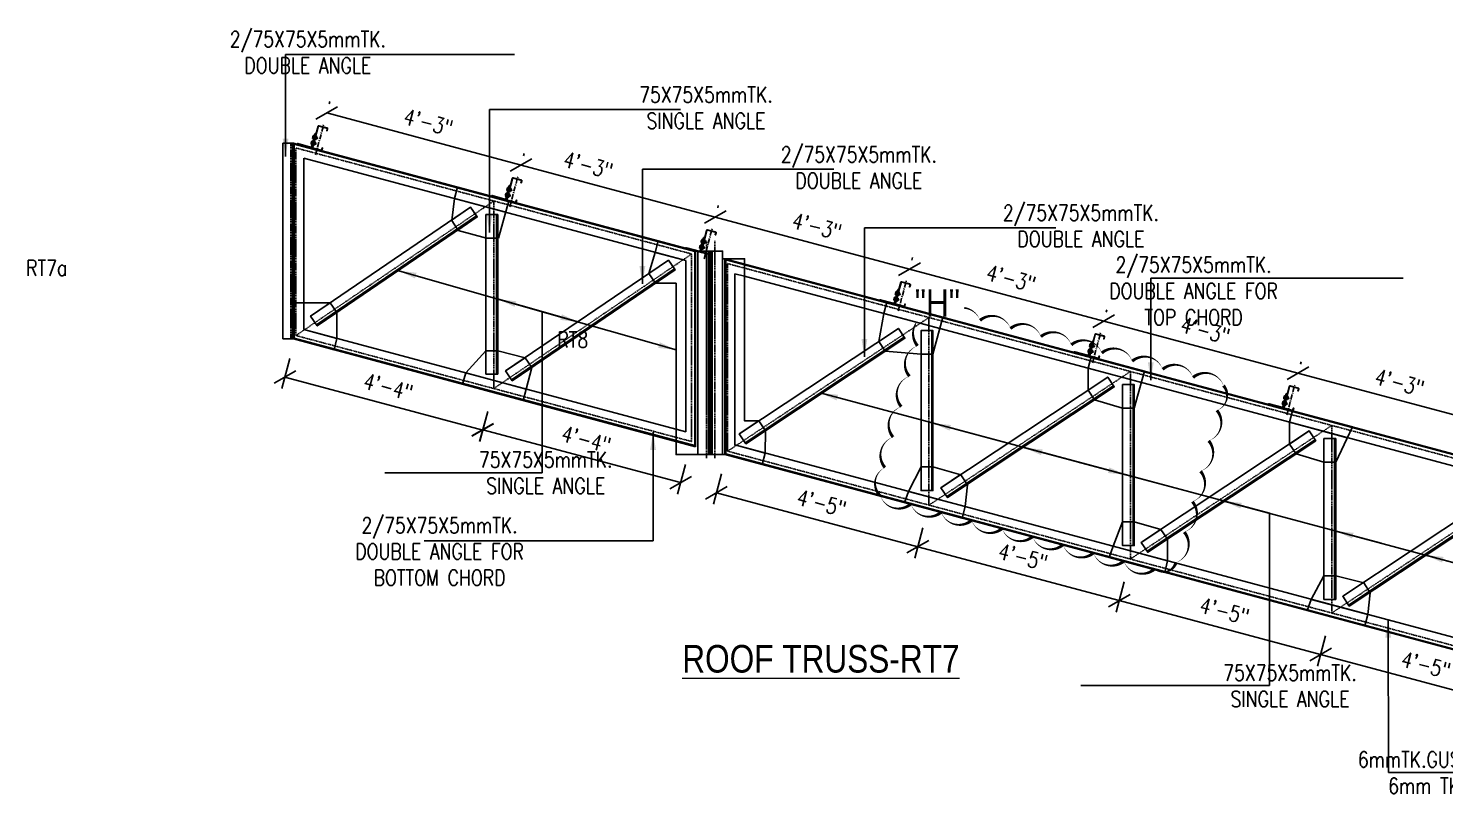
# Model space of a CAD drawing. Extents: x -95606 to 113309, y -42160 to -940.
# Drawn here: x 104382.5 to 104742, y -21045.3 to -20851 of the extents above; entities that cross this region are included whole.
import ezdxf

# ---------------------------------------------------------------- set-up
doc = ezdxf.new("R2010")
doc.units = 0
doc.header["$LTSCALE"] = 0.02
doc.header["$MEASUREMENT"] = 0
doc.header["$PDMODE"] = 3
doc.header["$PDSIZE"] = -2
for name, pattern in [('CENTER', [50.8, 31.75, -6.35, 6.35, -6.35]), ('CENTERX2', [101.6, 63.5, -12.7, 12.7, -12.7]), ('DASHEDX2', [1.5, 1, -0.5])]:
    doc.linetypes.add(name, pattern=pattern)
doc.layers.get('0').update_dxf_attribs({"linetype": 'CONTINUOUS'})
doc.layers.get('DEFPOINTS').update_dxf_attribs({"linetype": 'CONTINUOUS'})
for name, color, linetype in [('5T', 4, 'CONTINUOUS'), ('A-C PURLIN', 1, 'CONTINUOUS'), ('A-GRID', 7, 'CENTERX2'), ('A-OL', 2, 'CONTINUOUS'), ('A-WELD', 6, 'CONTINUOUS'), ('dimentions', 8, 'CONTINUOUS'), ('EXLINE', 33, 'CONTINUOUS'), ('G-GRID', 7, 'CENTERX2'), ('GRID', 8, 'CENTER'), ('GUSSET', 1, 'CONTINUOUS'), ('OL', 2, 'CONTINUOUS'), ('RF5', 6, 'CONTINUOUS'), ('S-CL', 8, 'CENTER'), ('S-DIM', 7, 'CONTINUOUS'), ('S-TXT', 2, 'CONTINUOUS')]:
    doc.layers.add(name, color=color, linetype=linetype)
doc.layers.add('Layer4', color=4, linetype='CONTINUOUS', lineweight=25)
doc.styles.add('ROMANC', font='romanc.shx')
doc.styles.add('style9', font='romans.shx', dxfattribs={"width": 0.8, "height": 4})
doc.dimstyles.new('TEXT-14', dxfattribs={"dimtxt": 4, "dimasz": 4.5, "dimexe": 3, "dimexo": 6, "dimgap": 2, "dimtad": 1, "dimdec": 0, "dimrnd": 0.5, "dimzin": 1, "dimdsep": 46, "dimlunit": 4, "dimtxsty": 'style9', "dimblk": 'OBLIQUE', "dimcen": 72.09, "dimclrd": 1, "dimclre": 1, "dimclrt": 2, "dimadec": 0, "dimazin": 0, "dimtfac": 1, "dimtdec": 0, "dimtofl": 0, "dimtmove": 0, "dimatfit": 3, "dimfxl": 1, "dimfrac": 2, "dimtolj": 1, "dimtzin": 0, "dimlwd": -1, "dimarcsym": 0})

# ---------------------------------------------------------------- blocks, each defined once
blk = doc.blocks.new('_Oblique')
at = {"color": 0, "linetype": 'ByBlock', "lineweight": -2}
blk.add_line((-0.5, -0.5), (0.5, 0.5), dxfattribs=at)
blk = doc.blocks.new('*D130')
at = {"layer": 'DEFPOINTS', "color": 0, "lineweight": -2, "transparency": 16777216}
for p in [(104611.12, -20972.08), (104608.29, -20982.64), (104662.24, -20985.78)]:
    blk.add_point(p, dxfattribs=at)
at = {"layer": 'dimentions', "color": 1, "lineweight": -2, "transparency": 16777216}
for p, q in [((104609.57, -20977.88), (104607.52, -20985.54)), ((104660.68, -20991.57), (104658.63, -20999.23))]:
    blk.add_line(p, q, dxfattribs=at)
at = {"layer": 'dimentions', "color": 1, "transparency": 16777216}
blk.add_line((104659.41, -20996.34), (104608.29, -20982.64), dxfattribs=at)
at = {"layer": 'dimentions', "color": 1, "transparency": 16777216, "xscale": 4.5, "yscale": 4.5, "zscale": 4.5}
for p, rotation in [((104608.29, -20982.64), 165.0001351781218), ((104659.41, -20996.34), 345.0001351781218)]:
    blk.add_blockref('_Oblique', p, dxfattribs=dict(at, rotation=rotation))
at = {"layer": 'dimentions', "color": 2, "transparency": 16777216, "insert": (104634.98, -20985.26), "char_height": 4, "attachment_point": 5, "rotation": 345.0001, "style": 'style9'}
blk.add_mtext('\\A1;4\'-5"', dxfattribs=at)
blk = doc.blocks.new('*D131')
at = {"layer": 'DEFPOINTS', "color": 0, "lineweight": -2, "transparency": 16777216}
for p in [(104662.24, -20985.78), (104659.41, -20996.34), (104713.35, -20999.47)]:
    blk.add_point(p, dxfattribs=at)
at = {"layer": 'dimentions', "color": 1, "lineweight": -2, "transparency": 16777216}
for p, q in [((104660.68, -20991.57), (104658.63, -20999.24)), ((104711.79, -21005.27), (104709.74, -21012.93))]:
    blk.add_line(p, q, dxfattribs=at)
at = {"layer": 'dimentions', "color": 1, "transparency": 16777216}
blk.add_line((104710.52, -21010.03), (104659.41, -20996.34), dxfattribs=at)
at = {"layer": 'dimentions', "color": 1, "transparency": 16777216, "xscale": 4.5, "yscale": 4.5, "zscale": 4.5}
for p, rotation in [((104659.41, -20996.34), 164.9998664748456), ((104710.52, -21010.03), 344.9998664748456)]:
    blk.add_blockref('_Oblique', p, dxfattribs=dict(at, rotation=rotation))
at = {"layer": 'dimentions', "color": 2, "transparency": 16777216, "insert": (104686.1, -20998.95), "char_height": 4, "attachment_point": 5, "rotation": 344.9999, "style": 'style9'}
blk.add_mtext('\\A1;4\'-5"', dxfattribs=at)
blk = doc.blocks.new('*D132')
at = {"layer": 'DEFPOINTS', "color": 0, "lineweight": -2, "transparency": 16777216}
for p in [(104560.01, -20958.39), (104557.18, -20968.95), (104611.12, -20972.08)]:
    blk.add_point(p, dxfattribs=at)
at = {"layer": 'dimentions', "color": 1, "lineweight": -2, "transparency": 16777216}
for p, q in [((104558.46, -20964.18), (104556.4, -20971.85)), ((104609.57, -20977.88), (104607.52, -20985.54))]:
    blk.add_line(p, q, dxfattribs=at)
at = {"layer": 'dimentions', "color": 1, "transparency": 16777216}
blk.add_line((104608.29, -20982.64), (104557.18, -20968.95), dxfattribs=at)
at = {"layer": 'dimentions', "color": 1, "transparency": 16777216, "xscale": 4.5, "yscale": 4.5, "zscale": 4.5}
for p, rotation in [((104557.18, -20968.95), 164.9999877418502), ((104608.29, -20982.64), 344.9999877418502)]:
    blk.add_blockref('_Oblique', p, dxfattribs=dict(at, rotation=rotation))
at = {"layer": 'dimentions', "color": 2, "transparency": 16777216, "insert": (104583.87, -20971.57), "char_height": 4, "attachment_point": 5, "rotation": 345, "style": 'style9'}
blk.add_mtext('\\A1;4\'-5"', dxfattribs=at)
blk = doc.blocks.new('*D133')
at = {"layer": 'DEFPOINTS', "color": 0, "lineweight": -2, "transparency": 16777216}
for p in [(104450.47, -20929.04), (104447.65, -20939.56), (104500.68, -20942.49)]:
    blk.add_point(p, dxfattribs=at)
at = {"layer": 'dimentions', "color": 1, "lineweight": -2, "transparency": 16777216}
for p, q in [((104448.91, -20934.83), (104446.87, -20942.46)), ((104499.12, -20948.29), (104497.08, -20955.91))]:
    blk.add_line(p, q, dxfattribs=at)
at = {"layer": 'dimentions', "color": 1, "transparency": 16777216}
blk.add_line((104497.86, -20953.02), (104447.65, -20939.56), dxfattribs=at)
at = {"layer": 'dimentions', "color": 1, "transparency": 16777216, "xscale": 4.5, "yscale": 4.5, "zscale": 4.5}
for p, rotation in [((104447.65, -20939.56), 164.9998979990177), ((104497.86, -20953.02), 344.9998979990177)]:
    blk.add_blockref('_Oblique', p, dxfattribs=dict(at, rotation=rotation))
at = {"layer": 'dimentions', "color": 2, "transparency": 16777216, "insert": (104473.88, -20942.06), "char_height": 4, "attachment_point": 5, "rotation": 344.9999, "style": 'style9'}
blk.add_mtext('\\A1;4\'-4"', dxfattribs=at)
blk = doc.blocks.new('*D134')
at = {"layer": 'DEFPOINTS', "color": 0, "lineweight": -2, "transparency": 16777216}
for p in [(104500.68, -20942.49), (104497.88, -20952.93), (104550.89, -20955.94)]:
    blk.add_point(p, dxfattribs=at)
at = {"layer": 'dimentions', "color": 1, "lineweight": -2, "transparency": 16777216}
for p, q in [((104499.12, -20948.29), (104497.1, -20955.82)), ((104549.33, -20961.74), (104547.31, -20969.28))]:
    blk.add_line(p, q, dxfattribs=at)
at = {"layer": 'dimentions', "color": 1, "transparency": 16777216}
blk.add_line((104548.09, -20966.38), (104497.88, -20952.93), dxfattribs=at)
at = {"layer": 'dimentions', "color": 1, "transparency": 16777216, "xscale": 4.5, "yscale": 4.5, "zscale": 4.5}
for p, rotation in [((104497.88, -20952.93), 165.0001020010632), ((104548.09, -20966.38), 345.0001020010632)]:
    blk.add_blockref('_Oblique', p, dxfattribs=dict(at, rotation=rotation))
at = {"layer": 'dimentions', "color": 2, "transparency": 16777216, "insert": (104524.12, -20955.42), "char_height": 4, "attachment_point": 5, "rotation": 345.0001, "style": 'style9'}
blk.add_mtext('\\A1;4\'-4"', dxfattribs=at)
blk = doc.blocks.new('*D135')
at = {"layer": 'DEFPOINTS', "color": 0, "lineweight": -2, "transparency": 16777216}
for p in [(104713.35, -20999.47), (104710.52, -21010.03), (104764.55, -21013.19)]:
    blk.add_point(p, dxfattribs=at)
at = {"layer": 'dimentions', "color": 1, "lineweight": -2, "transparency": 16777216}
for p, q in [((104711.79, -21005.27), (104709.74, -21012.93)), ((104763, -21018.99), (104760.94, -21026.65))]:
    blk.add_line(p, q, dxfattribs=at)
at = {"layer": 'dimentions', "color": 1, "transparency": 16777216}
blk.add_line((104761.72, -21023.75), (104710.52, -21010.03), dxfattribs=at)
at = {"layer": 'dimentions', "color": 1, "transparency": 16777216, "xscale": 4.5, "yscale": 4.5, "zscale": 4.5}
for p, rotation in [((104710.52, -21010.03), 165.0000002511156), ((104761.72, -21023.75), 345.0000002511156)]:
    blk.add_blockref('_Oblique', p, dxfattribs=dict(at, rotation=rotation))
at = {"layer": 'dimentions', "color": 2, "transparency": 16777216, "insert": (104737.25, -21012.66), "char_height": 4, "attachment_point": 5, "rotation": 345, "style": 'style9'}
blk.add_mtext('\\A1;4\'-5"', dxfattribs=at)
blk = doc.blocks.new('A BOLT')
at = {"layer": 'GUSSET'}
h = blk.add_hatch(dxfattribs=at)
h.set_pattern_fill('LINE', color=8, scale=12.375, angle=107, style=0)
h.set_pattern_definition([(286.416, (-3737.1646, 76954.9778), (1.483816784, 0.437161318), [])])
edge = h.paths.add_edge_path()
edge.add_line((7, -1.2), (11.8, 0.3))
edge.add_ellipse((11.2, 2.4), major_axis=(1.59, 1.59), ratio=1, start_angle=241.416, end_angle=331.416)
edge.add_line((13.3, 3.1), (13.1, 3.8))
edge.add_line((13.1, 3.8), (12.9, 4.6))
edge.add_ellipse((10.7, 3.9), major_axis=(1.59, 1.59), ratio=1, start_angle=331.416, end_angle=421.416)
edge.add_line((10.1, 6.1), (7.5, 5.3))
edge.add_line((7.5, 5.3), (5.3, 4.7))
edge.add_ellipse((5.9, 2.5), major_axis=(1.59, 1.59), ratio=1, start_angle=331.416, end_angle=421.416, ccw=False)
edge.add_line((8, 3.1), (8.3, 2.4))
edge.add_line((8.3, 2.4), (8.5, 1.6))
edge.add_ellipse((6.3, 1), major_axis=(1.59, 1.59), ratio=1, start_angle=241.416, end_angle=331.416, ccw=False)
at = {"layer": 'A-GRID'}
blk.add_line((15.8, 4.6), (-20.1, -5.9), dxfattribs=at)
at = {"layer": 'A-OL', "color": 1, "linetype": 'DASHEDX2'}
for p, q in [((-12.7, 8.6), (-11.9, 8.9)), ((-2.5, 11.6), (-3.3, 11.4)), ((-6, -14.1), (-5.2, -13.8)), ((4.2, -11.1), (3.3, -11.4))]:
    blk.add_line(p, q, dxfattribs=at)
at = {"layer": 'A-OL', "color": 1}
for p, q in [((-5.2, -13.8), (-11.9, 8.9)), ((3.3, -11.4), (-3.3, 11.4))]:
    blk.add_line(p, q, dxfattribs=at)
at = {"layer": 'OL'}
for p, q in [((-12.7, 8.6), (-6, -14.1)), ((-2.5, 11.6), (4.2, -11.1)), ((9.2, 5.8), (-0.1, 3.1))]:
    blk.add_line(p, q, dxfattribs=at)
for points in [[(-12.3, 7), (-16.9, 5.6, 0.414214), (-18.5, 2.8), (-18.1, 1.6)], [(-10.2, 0.2), (-14.9, -1.2, -0.414214), (-17.7, 0.3), (-18.1, 1.6)], [(-2, 10), (2.7, 11.3, -0.414214), (5.5, 9.8), (5.9, 8.6)], [(0, 3.1), (4.7, 4.5, 0.414214), (6.2, 7.3), (5.9, 8.6)], [(8.3, 2.4), (8, 3.1, 0.414214), (5.3, 4.7), (2.7, 3.9)], [(8.3, 2.4), (8.5, 1.6, -0.414214), (7, -1.2), (2.9, -2.4)], [(13.1, 3.8), (13.3, 3.1, -0.414214), (11.8, 0.3), (4.5, -1.9)], [(13.1, 3.8), (12.9, 4.6, 0.414214), (10.1, 6.1), (4.6, 4.5)], [(-16.8, -4.9), (-17, -4.2, -0.414214), (-15.5, -1.4), (-12.9, -0.6)], [(-16.8, -4.9), (-16.5, -5.7, 0.414214), (-13.7, -7.2), (-9.7, -6)], [(-8.5, -5.7), (-13.2, -7.1, 0.414214), (-14.7, -9.9), (-14.4, -11.1)], [(-6.5, -12.5), (-11.2, -13.9, -0.414214), (-14, -12.4), (-14.4, -11.1)], [(1.8, -2.7), (6.4, -1.3, -0.414214), (9.2, -2.8), (9.6, -4.1)], [(3.8, -9.5), (8.4, -8.2, 0.414214), (10, -5.4), (9.6, -4.1)]]:
    blk.add_lwpolyline(points, format="xyb", dxfattribs=at)
for points in [[(-0.9, 2.9), (-9.4, 0.4)], [(8.2, 5.5), (7.8, 5.4), (-0.1, 3.1)], [(-7.7, -5.3), (0.8, -2.8)]]:
    blk.add_lwpolyline(points, dxfattribs=at)
blk = doc.blocks.new('RT8-LIP')
at = {"layer": 'A-C PURLIN'}
h = blk.add_hatch(dxfattribs=at)
h.set_pattern_fill('STEEL', color=256, scale=8, angle=16.708, style=0)
h.set_pattern_definition([(61.708, (-15390.126, -58951.48), (-22.365806, 12.038718), []), (61.708, (-15393.777, -58939.315), (-22.365806, 12.038718), [])])
h.paths.add_polyline_path([(-50.1, 64.3), (-69.8, 129.9, -0.414214), (-66.4, 136.1), (-19.5, 150.2, -0.414214), (-13.3, 146.9), (-10.3, 136.8, 0.490314), (-8.8, 136.3, 0.490314), (-7.9, 137.5), (-11.6, 150, 0.414214), (-17.8, 153.3), (-69.6, 137.8, 0.414214), (-72.9, 131.6), (-52.5, 63.6), (-32.1, -4.4, 0.414214), (-25.9, -7.8), (25.9, 7.8, 0.414214), (29.2, 14), (25.5, 26.4, 0.490314), (24, 27, 0.490314), (23.1, 25.7), (26.1, 15.7, -0.414214), (22.7, 9.4), (-24.2, -4.6, -0.414214), (-30.4, -1.3)])
h = blk.add_hatch(dxfattribs=at)
h.set_pattern_fill('STEEL', color=256, scale=11, angle=106.708, style=0)
h.set_pattern_definition([(151.708, (-15373.637, -58962.002), (-16.553237, -30.752983), []), (151.708, (-15390.362, -58967.023), (-16.553237, -30.752983), [])])
h.paths.add_polyline_path([(-60.7, 86.2, 0.414214), (-64.1, 80), (-39.6, -1.4, -0.414214), (-43, -7.7), (-124.4, -32.1, 0.414214), (-127.7, -38.3), (-31.9, -9.6)])
for points in [[(24.2, 27.1), (23.7, 27, 0.414214), (23.1, 25.7), (26.1, 15.7, -0.414214), (22.7, 9.4), (-24.2, -4.6, -0.414214), (-30.4, -1.3), (-50.1, 64.3), (-69.8, 129.9, -0.414214), (-66.4, 136.1), (-19.5, 150.2, -0.414214), (-13.3, 146.9), (-10.3, 136.8, 0.414214), (-9, 136.2), (-8.5, 136.3, 0.414214), (-7.9, 137.5), (-11.6, 150, 0.414214), (-17.8, 153.3), (-69.6, 137.8, 0.414214), (-72.9, 131.6), (-52.5, 63.6), (-32.1, -4.4, 0.414214), (-25.9, -7.8), (25.9, 7.8, 0.414214), (29.2, 14), (25.5, 26.4, 0.414214)], [(-60.7, 86.2), (-31.9, -9.6), (-127.7, -38.3), (-127.7, -38.3, -0.414214), (-124.4, -32.1), (-43, -7.7, 0.414214), (-39.6, -1.4), (-64.1, 80, -0.414214), (-60.7, 86.2)]]:
    blk.add_lwpolyline(points, format="xyb", close=True, dxfattribs=at)
blk = doc.blocks.new('A$C7F18320F')
at = {"layer": 'A-C PURLIN', "xscale": 0.03999999999769976, "yscale": 0.03999999999769976, "zscale": 0.03999999999769976, "rotation": 357.2919999998659}
blk.add_blockref('RT8-LIP', (1.29, 0.32), dxfattribs=at)
at = {"layer": 'A-WELD', "xscale": 0.03999999999769976, "yscale": 0.03999999999769976, "zscale": 0.03999999999769976, "rotation": 357.2919999998659}
for p in [(-0.54, 2.81), (-0.18, 1.36)]:
    blk.add_blockref('A BOLT', p, dxfattribs=at)
blk = doc.blocks.new('*D138')
at = {"layer": 'DEFPOINTS', "color": 0, "lineweight": -2, "transparency": 16777216}
for p in [(104704.77, -20938.58), (104703.83, -20942.08), (104753.13, -20955.29)]:
    blk.add_point(p, dxfattribs=at)
at = {"layer": 'dimentions', "color": 1, "transparency": 16777216}
blk.add_line((104754.07, -20951.79), (104704.77, -20938.58), dxfattribs=at)
at = {"layer": 'dimentions', "color": 1, "lineweight": -2, "transparency": 16777216}
for p, q in [((104705.38, -20936.28), (104705.55, -20935.68)), ((104754.68, -20949.49), (104754.84, -20948.89))]:
    blk.add_line(p, q, dxfattribs=at)
at = {"layer": 'dimentions', "color": 1, "transparency": 16777216, "xscale": 4.5, "yscale": 4.5, "zscale": 4.5}
for p, rotation in [((104704.77, -20938.58), 165.0000000000035), ((104754.07, -20951.79), 345.0000000000035)]:
    blk.add_blockref('_Oblique', p, dxfattribs=dict(at, rotation=rotation))
at = {"layer": 'dimentions', "color": 2, "transparency": 16777216, "insert": (104730.55, -20940.95), "char_height": 4, "attachment_point": 5, "rotation": 345, "style": 'style9'}
blk.add_mtext('\\A1;4\'-3"', dxfattribs=at)
blk = doc.blocks.new('*D139')
at = {"layer": 'DEFPOINTS', "color": 0, "lineweight": -2, "transparency": 16777216}
for p in [(104655.47, -20925.37), (104654.53, -20928.87), (104703.83, -20942.08)]:
    blk.add_point(p, dxfattribs=at)
at = {"layer": 'dimentions', "color": 1, "lineweight": -2, "transparency": 16777216}
for p, q in [((104656.09, -20923.07), (104656.25, -20922.47)), ((104705.38, -20936.28), (104705.55, -20935.68))]:
    blk.add_line(p, q, dxfattribs=at)
at = {"layer": 'dimentions', "color": 1, "transparency": 16777216}
blk.add_line((104704.77, -20938.58), (104655.47, -20925.37), dxfattribs=at)
at = {"layer": 'dimentions', "color": 1, "transparency": 16777216, "xscale": 4.5, "yscale": 4.5, "zscale": 4.5}
for p, rotation in [((104655.47, -20925.37), 164.999999999995), ((104704.77, -20938.58), 344.9999999999949)]:
    blk.add_blockref('_Oblique', p, dxfattribs=dict(at, rotation=rotation))
at = {"layer": 'dimentions', "color": 2, "transparency": 16777216, "insert": (104681.25, -20927.74), "char_height": 4, "attachment_point": 5, "rotation": 345, "style": 'style9'}
blk.add_mtext('\\A1;4\'-3"', dxfattribs=at)
blk = doc.blocks.new('*D140')
at = {"layer": 'DEFPOINTS', "color": 0, "lineweight": -2, "transparency": 16777216}
for p in [(104606.17, -20912.16), (104605.23, -20915.66), (104654.53, -20928.87)]:
    blk.add_point(p, dxfattribs=at)
at = {"layer": 'dimentions', "color": 1, "lineweight": -2, "transparency": 16777216}
for p, q in [((104606.79, -20909.86), (104606.95, -20909.26)), ((104656.09, -20923.07), (104656.25, -20922.47))]:
    blk.add_line(p, q, dxfattribs=at)
at = {"layer": 'dimentions', "color": 1, "transparency": 16777216}
blk.add_line((104655.47, -20925.37), (104606.17, -20912.16), dxfattribs=at)
at = {"layer": 'dimentions', "color": 1, "transparency": 16777216, "xscale": 4.5, "yscale": 4.5, "zscale": 4.5}
for p, rotation in [((104606.17, -20912.16), 164.999999999995), ((104655.47, -20925.37), 344.9999999999949)]:
    blk.add_blockref('_Oblique', p, dxfattribs=dict(at, rotation=rotation))
at = {"layer": 'dimentions', "color": 2, "transparency": 16777216, "insert": (104631.95, -20914.53), "char_height": 4, "attachment_point": 5, "rotation": 345, "style": 'style9'}
blk.add_mtext('\\A1;4\'-3"', dxfattribs=at)
blk = doc.blocks.new('*D141')
at = {"layer": 'DEFPOINTS', "color": 0, "lineweight": -2, "transparency": 16777216}
for p in [(104556.87, -20898.95), (104555.94, -20902.45), (104605.23, -20915.66)]:
    blk.add_point(p, dxfattribs=at)
at = {"layer": 'dimentions', "color": 1, "transparency": 16777216}
blk.add_line((104606.17, -20912.16), (104556.87, -20898.95), dxfattribs=at)
at = {"layer": 'dimentions', "color": 1, "lineweight": -2, "transparency": 16777216}
for p, q in [((104557.49, -20896.65), (104557.65, -20896.05)), ((104606.79, -20909.86), (104606.95, -20909.26))]:
    blk.add_line(p, q, dxfattribs=at)
at = {"layer": 'dimentions', "color": 1, "transparency": 16777216, "xscale": 4.5, "yscale": 4.5, "zscale": 4.5}
for p, rotation in [((104556.87, -20898.95), 165.0000000000035), ((104606.17, -20912.16), 345.0000000000035)]:
    blk.add_blockref('_Oblique', p, dxfattribs=dict(at, rotation=rotation))
at = {"layer": 'dimentions', "color": 2, "transparency": 16777216, "insert": (104582.66, -20901.32), "char_height": 4, "attachment_point": 5, "rotation": 345, "style": 'style9'}
blk.add_mtext('\\A1;4\'-3"', dxfattribs=at)
blk = doc.blocks.new('*D142')
at = {"layer": 'DEFPOINTS', "color": 0, "lineweight": -2, "transparency": 16777216}
for p in [(104507.58, -20885.74), (104506.64, -20889.24), (104555.94, -20902.45)]:
    blk.add_point(p, dxfattribs=at)
at = {"layer": 'dimentions', "color": 1, "lineweight": -2, "transparency": 16777216}
for p, q in [((104508.19, -20883.45), (104508.35, -20882.84)), ((104557.49, -20896.65), (104557.65, -20896.05))]:
    blk.add_line(p, q, dxfattribs=at)
at = {"layer": 'dimentions', "color": 1, "transparency": 16777216}
blk.add_line((104556.87, -20898.95), (104507.58, -20885.74), dxfattribs=at)
at = {"layer": 'dimentions', "color": 1, "transparency": 16777216, "xscale": 4.5, "yscale": 4.5, "zscale": 4.5}
for p, rotation in [((104507.58, -20885.74), 164.999999999995), ((104556.87, -20898.95), 344.9999999999949)]:
    blk.add_blockref('_Oblique', p, dxfattribs=dict(at, rotation=rotation))
at = {"layer": 'dimentions', "color": 2, "transparency": 16777216, "insert": (104524.62, -20885.77), "char_height": 4, "attachment_point": 5, "rotation": 345, "style": 'style9'}
blk.add_mtext('\\A1;4\'-3"', dxfattribs=at)
blk = doc.blocks.new('*D143')
at = {"layer": 'DEFPOINTS', "color": 0, "lineweight": -2, "transparency": 16777216}
for p in [(104458.28, -20872.53), (104457.34, -20876.03), (104506.64, -20889.24)]:
    blk.add_point(p, dxfattribs=at)
at = {"layer": 'dimentions', "color": 1, "lineweight": -2, "transparency": 16777216}
for p, q in [((104458.89, -20870.24), (104459.05, -20869.63)), ((104508.19, -20883.45), (104508.35, -20882.84))]:
    blk.add_line(p, q, dxfattribs=at)
at = {"layer": 'dimentions', "color": 1, "transparency": 16777216}
blk.add_line((104507.58, -20885.74), (104458.28, -20872.53), dxfattribs=at)
at = {"layer": 'dimentions', "color": 1, "transparency": 16777216, "xscale": 4.5, "yscale": 4.5, "zscale": 4.5}
for p, rotation in [((104458.28, -20872.53), 165.0000000000035), ((104507.58, -20885.74), 345.0000000000035)]:
    blk.add_blockref('_Oblique', p, dxfattribs=dict(at, rotation=rotation))
at = {"layer": 'dimentions', "color": 2, "transparency": 16777216, "insert": (104484.06, -20874.91), "char_height": 4, "attachment_point": 5, "rotation": 345, "style": 'style9'}
blk.add_mtext('\\A1;4\'-3"', dxfattribs=at)

msp = doc.modelspace()

# ---------------------------------------------------------------- hatches: boundary and pattern name
at = {"layer": 'S-DIM'}
h = msp.add_hatch(dxfattribs=at)
h.set_pattern_fill('ANSI31', color=1, style=0)
h.set_pattern_definition([(45, (126546.49264, 2588.09348), (-0.08838834765, 0.08838834765), [])])
h.paths.add_polyline_path([(104555.418, -20907.575), (104555.736, -20907.575), (104555.736, -20913.575), (104555.418, -20913.575)])
h = msp.add_hatch(dxfattribs=at)
h.set_pattern_fill('ANSI31', color=1, style=0)
h.set_pattern_definition([(45, (126546.49264, 2542.42299), (-0.08838834765, 0.08838834765), [])])
h.paths.add_polyline_path([(104555.418, -20953.246), (104555.736, -20953.246), (104555.736, -20959.246), (104555.418, -20959.246)])

# ---------------------------------------------------------------- linework, layer by layer
at = {"layer": 'A-GRID'}
for p, q in [((104455.436, -20883.133), (104457.469, -20875.547)), ((104504.735, -20896.342), (104506.767, -20888.756)), ((104554.033, -20909.552), (104556.066, -20901.966)), ((104603.332, -20922.761), (104605.364, -20915.175)), ((104652.63, -20935.97), (104654.662, -20928.385)), ((104701.928, -20949.18), (104703.961, -20941.594))]:
    msp.add_line(p, q, dxfattribs=at)
at = {"layer": 'EXLINE', "color": 2}
for p, q in [((104904.013, -21001.907), (104559.344, -20909.553)), ((104559.344, -20959.246), (104559.344, -20909.553)), ((104813.573, -20980.779), (104564.303, -20913.988))]:
    msp.add_line(p, q, dxfattribs=at)
at = {"layer": 'G-GRID', "color": 8, "ltscale": 0.1}
for p, q in [((104449.134, -20929.894), (104449.134, -20880.201)), ((104550.886, -20908.323), (104450.466, -20881.416)), ((104450.466, -20929.036), (104450.466, -20881.416)), ((104500.676, -20894.87), (104450.466, -20929.036)), ((104500.676, -20894.87), (104500.676, -20942.49)), ((104554.616, -20904.976), (104554.616, -20960.157)), ((104556.736, -20904.976), (104556.736, -20960.157)), ((104550.886, -20908.323), (104500.676, -20942.49)), ((104550.886, -20955.943), (104550.886, -20908.323)), ((104815.572, -20979.246), (104560.011, -20910.768)), ((104560.011, -20958.388), (104560.011, -20910.768)), ((104611.123, -20924.464), (104560.011, -20958.388)), ((104611.123, -20924.464), (104611.123, -20972.084)), ((104550.886, -20955.943), (104450.466, -20929.036)), ((104662.235, -20938.159), (104611.123, -20972.084)), ((104662.235, -20938.159), (104662.235, -20985.779)), ((104713.347, -20951.855), (104662.235, -20985.78)), ((104713.347, -20951.855), (104713.347, -20999.475)), ((104815.571, -21026.865), (104560.011, -20958.388)), ((104764.46, -20965.55), (104713.347, -20999.475))]:
    msp.add_line(p, q, dxfattribs=at)
at = {"layer": 'GRID', "color": 1, "linetype": 'CENTER', "lineweight": -2}
msp.add_line((104454.172, -20924.095), (104455.859, -20926.575), dxfattribs=at)
at = {"layer": 'Layer4'}
msp.add_line((104564.303, -20913.988), (104561.844, -20913.329), dxfattribs=at)
for points in [[(104503.692, -20897.747), (104490.67, -20894.258)], [(104491.529, -20902.304), (104496.486, -20898.93), (104494.799, -20896.45), (104489.838, -20899.825)], [(104501.676, -20904.337), (104501.676, -20898.337), (104498.676, -20898.337), (104498.676, -20904.337)], [(104541.739, -20915.757), (104546.696, -20912.384), (104545.009, -20909.904), (104540.048, -20913.279)], [(104541.635, -20907.914), (104549.388, -20909.991), (104549.393, -20953.474), (104546.929, -20952.814)], [(104561.844, -20913.329), (104561.844, -20956.81), (104569.584, -20958.884)], [(104452.464, -20920.739), (104452.464, -20927.502), (104460.833, -20929.744)], [(104460.82, -20923.2), (104455.859, -20926.575), (104454.172, -20924.095), (104459.132, -20920.719)], [(104613.869, -20927.269), (104599.638, -20923.456)], [(104600.036, -20933.023), (104605.032, -20929.707), (104603.373, -20927.207), (104598.374, -20930.525)], [(104612.123, -20933.785), (104612.123, -20927.785), (104609.123, -20927.785), (104609.123, -20933.785)], [(104501.676, -20932.799), (104501.676, -20938.799), (104498.676, -20938.799), (104498.676, -20932.799)], [(104510.316, -20937.14), (104505.362, -20940.511), (104503.674, -20938.03), (104508.628, -20934.659)], [(104493.54, -20938.508), (104508.895, -20942.623)], [(104665.041, -20940.976), (104651.5, -20937.352)], [(104653.162, -20945.382), (104658.158, -20942.066), (104656.499, -20939.566), (104651.5, -20942.884)], [(104663.235, -20947.48), (104663.235, -20941.48), (104660.235, -20941.48), (104660.235, -20947.48)], [(104569.639, -20953.198), (104564.639, -20956.517), (104562.961, -20954.03), (104567.953, -20950.717)], [(104717.288, -20954.98), (104702.613, -20951.044)], [(104704.274, -20959.078), (104709.27, -20955.762), (104707.611, -20953.262), (104702.612, -20956.58)], [(104714.348, -20961.176), (104714.348, -20955.176), (104711.348, -20955.176), (104711.348, -20961.176)], [(104612.123, -20962.393), (104612.123, -20968.393), (104609.123, -20968.393), (104609.123, -20962.393)], [(104620.816, -20966.851), (104615.823, -20970.164), (104614.164, -20967.665), (104619.157, -20964.351)], [(104605.892, -20968.613), (104620.277, -20972.467)], [(104663.235, -20976.345), (104663.235, -20982.345), (104660.235, -20982.345), (104660.235, -20976.345)], [(104671.627, -20980.746), (104666.634, -20984.06), (104664.975, -20981.56), (104669.968, -20978.247)], [(104657.824, -20982.528), (104671.627, -20986.227)], [(104714.348, -20990.037), (104714.348, -20996.037), (104711.348, -20996.037), (104711.348, -20990.037)], [(104722.783, -20994.413), (104717.791, -20997.726), (104716.132, -20995.227), (104721.124, -20991.913)], [(104708.137, -20996.01), (104722.501, -20999.858)]]:
    msp.add_lwpolyline(points, dxfattribs=at)
msp.add_lwpolyline([(104607.842, -20925.886, 0.272, 0.8, 0.3275772), (104608.218, -20931.65, 0, 0.8, 0.5205671), (104606.148, -20939.374, 0, 0.8, 0.5205671), (104604.078, -20947.098, 0, 0.8, 0.5205671), (104602.008, -20954.823, 0, 0.8, 0.5205671), (104599.939, -20962.547, 0, 0.8, 0.5205671), (104598.777, -20969.747, 0, 0.8, 0.5205671), (104606.501, -20971.817, 0, 0.8, 0.5205671), (104614.226, -20973.886, 0, 0.8, 0.5205671), (104621.95, -20975.956, 0, 0.8, 0.5205671), (104629.674, -20978.026, 0, 0.8, 0.5205671), (104637.399, -20980.096, 0, 0.8, 0.5205671), (104645.123, -20982.165, 0, 0.8, 0.5205671), (104652.847, -20984.235, 0, 0.8, 0.5205671), (104660.572, -20986.305, 0, 0.8, 0.5205671), (104668.296, -20988.374, 0, 0.8, 0.5205671), (104673.833, -20986.656, 0, 0.8, 0.5205671), (104675.903, -20978.932, 0, 0.8, 0.5205671), (104677.973, -20971.207, 0, 0.8, 0.5205671), (104680.042, -20963.483, 0, 0.8, 0.5205671), (104682.112, -20955.759, 0, 0.8, 0.5205671), (104684.182, -20948.034, 0, 0.8, 0.5205671), (104685.868, -20941.742, 0, 0.8, 0.520567), (104678.143, -20939.673, 0, 0.8, 0.5205671), (104670.419, -20937.603, 0, 0.8, 0.5205671), (104662.695, -20935.533, 0, 0.8, 0.5205671), (104654.97, -20933.464, 0, 0.8, 0.5205671), (104647.246, -20931.394, 0, 0.8, 0.5205671), (104639.522, -20929.324, 0, 0.8, 0.5205671), (104631.798, -20927.254, 0, 0.8, 0.5205671), (104624.073, -20925.185, 0, 0.46, 0.2833976), (104620.057, -20922.006, 0, 0.46, 0.2833976)], format="xyseb", dxfattribs=at)
at = {"layer": 'RF5'}
msp.add_line((104555.736, -20959.246), (104555.418, -20959.246), dxfattribs=at)
msp.add_line((104555.736, -20959.246), (104555.418, -20959.246), dxfattribs=at)
at = {"layer": 'S-CL'}
msp.add_line((104555.418, -20908.359), (104555.418, -20955.575), dxfattribs=at)
at = {"layer": 'S-DIM', "color": 2}
for p, q in [((104447.135, -20929.894), (104447.135, -20880.201)), ((104449.799, -20880.201), (104447.135, -20880.201)), ((104551.887, -20907.555), (104449.799, -20880.201)), ((104449.799, -20928.023), (104449.799, -20880.201)), ((104449.799, -20929.894), (104449.799, -20880.201)), ((104452.464, -20927.502), (104452.464, -20884.021)), ((104549.388, -20909.991), (104452.464, -20884.021)), ((104494.799, -20896.45), (104454.172, -20924.095)), ((104496.486, -20898.93), (104455.859, -20926.575)), ((104545.009, -20909.904), (104503.674, -20938.03)), ((104546.696, -20912.384), (104505.362, -20940.511)), ((104549.393, -20953.474), (104452.464, -20927.502)), ((104603.373, -20927.207), (104563.147, -20953.906)), ((104449.799, -20929.894), (104447.135, -20929.894)), ((104551.887, -20957.248), (104449.799, -20929.894)), ((104605.032, -20929.707), (104564.639, -20956.517)), ((104656.499, -20939.566), (104614.164, -20967.665)), ((104658.158, -20942.066), (104615.823, -20970.164)), ((104707.611, -20953.262), (104665.276, -20981.36)), ((104709.27, -20955.762), (104666.634, -20984.06)), ((104816.574, -21028.171), (104559.344, -20959.246)), ((104813.573, -21024.261), (104561.844, -20956.81)), ((104758.723, -20966.957), (104716.389, -20995.056)), ((104760.382, -20969.457), (104717.791, -20997.726))]:
    msp.add_line(p, q, dxfattribs=at)
at = {"layer": 'S-DIM', "color": 1}
for p, q in [((104449.6, -20880.201), (104449.6, -20929.841)), ((104551.687, -20907.708), (104449.999, -20880.461)), ((104449.999, -20929.74), (104449.999, -20880.461)), ((104496.306, -20898.665), (104455.679, -20926.311)), ((104501.356, -20898.337), (104501.356, -20938.799)), ((104551.687, -20956.988), (104551.687, -20907.708)), ((104555.176, -20907.575), (104555.176, -20959.246)), ((104555.736, -20907.575), (104555.418, -20907.575)), ((104555.736, -20907.575), (104555.418, -20907.575)), ((104556.056, -20907.575), (104556.056, -20959.246)), ((104816.373, -20978.631), (104559.544, -20909.814)), ((104559.544, -20959.093), (104559.544, -20909.814)), ((104546.516, -20912.119), (104505.182, -20940.246)), ((104611.803, -20927.785), (104611.803, -20968.393)), ((104551.687, -20956.988), (104449.999, -20929.74)), ((104604.855, -20929.44), (104564.46, -20956.251)), ((104657.981, -20941.799), (104615.647, -20969.898)), ((104662.915, -20941.48), (104662.915, -20982.345)), ((104709.093, -20955.495), (104666.457, -20983.793)), ((104714.028, -20955.176), (104714.028, -20996.037)), ((104816.373, -21027.91), (104559.544, -20959.093)), ((104760.205, -20969.19), (104717.614, -20997.459))]:
    msp.add_line(p, q, dxfattribs=at)
at = {"layer": 'S-DIM', "color": 3, "linetype": 'Continuous'}
for p, q in [((104541.739, -20915.757), (104540.048, -20913.279)), ((104559.343, -20959.246), (104558.734, -20959.246))]:
    msp.add_line(p, q, dxfattribs=at)
for points in [[(104501.843, -20904.337), (104498.843, -20904.337), (104491.668, -20902.337), (104489.982, -20899.855), (104490.67, -20894.258), (104491.446, -20891.36), (104504.524, -20894.864), (104501.843, -20904.337)], [(104540.048, -20913.279), (104541.635, -20907.914), (104542.411, -20905.016), (104551.887, -20907.555)], [(104568.808, -20961.782), (104569.584, -20958.884), (104569.648, -20953.192), (104567.953, -20950.717), (104564.305, -20950.717), (104564.303, -20909.553), (104558.736, -20909.553)], [(104558.736, -20909.553), (104564.303, -20909.553), (104564.303, -20929.168)], [(104541.739, -20915.757), (104546.948, -20915.759), (104546.929, -20959.246), (104552.496, -20959.246)], [(104449.799, -20920.738), (104459.132, -20920.719), (104460.818, -20923.201), (104460.833, -20929.744), (104460.12, -20932.659), (104449.799, -20929.894), (104449.799, -20920.738)], [(104612.123, -20933.785), (104609.123, -20933.785), (104600.036, -20933.023), (104598.374, -20930.525), (104599.638, -20923.456), (104600.414, -20920.558), (104614.645, -20924.371), (104612.123, -20933.785)], [(104508.119, -20945.521), (104508.895, -20942.623), (104510.316, -20937.14), (104508.628, -20934.659), (104501.676, -20932.898), (104498.676, -20932.901), (104493.54, -20938.508), (104492.764, -20941.406), (104508.119, -20945.521)], [(104663.235, -20947.48), (104660.235, -20947.48), (104653.162, -20945.382), (104651.5, -20942.884), (104651.5, -20937.352), (104652.276, -20934.454), (104665.842, -20938.089), (104663.235, -20947.48)], [(104714.348, -20961.176), (104711.348, -20961.176), (104704.274, -20959.078), (104702.612, -20956.58), (104702.612, -20951.047), (104703.388, -20948.15), (104718.596, -20952.224), (104714.348, -20961.176)], [(104619.5, -20975.365), (104620.277, -20972.467), (104620.869, -20966.951), (104619.236, -20964.434), (104612.123, -20962.393), (104609.123, -20962.393), (104605.892, -20968.613), (104604.902, -20971.454), (104619.5, -20975.365)], [(104670.978, -20989.159), (104671.627, -20986.227), (104671.627, -20980.746), (104669.968, -20978.247), (104663.235, -20976.345), (104660.235, -20976.345), (104657.824, -20982.528), (104656.834, -20985.369), (104670.978, -20989.159)], [(104721.725, -21002.756), (104722.501, -20999.858), (104723.094, -20994.342), (104721.46, -20991.825), (104714.348, -20990.037), (104711.348, -20990.037), (104708.137, -20996.01), (104707.126, -20998.845), (104721.725, -21002.756)]]:
    msp.add_lwpolyline(points, dxfattribs=at)
at = {"layer": 'S-DIM', "color": 3}
msp.add_lwpolyline([(104554.616, -20949.164), (104554.616, -20949.164), (104554.616, -20908.143), (104554.616, -20908.143)], close=True, dxfattribs=at)
at = {"layer": 'S-DIM', "color": 1}
for points in [[(104555.736, -20907.575), (104555.418, -20907.575), (104555.418, -20913.575), (104555.736, -20913.575)], [(104555.736, -20953.246), (104555.418, -20953.246), (104555.418, -20959.246), (104555.736, -20959.246)]]:
    msp.add_lwpolyline(points, close=True, dxfattribs=at)
at = {"layer": 'S-DIM', "color": 2}
msp.add_lwpolyline([(104555.736, -20907.575), (104558.736, -20907.575), (104558.736, -20959.246)], dxfattribs=at)
at = {"layer": 'S-TXT'}
for p, q in [((104498.676, -20938.799), (104498.676, -20898.337)), ((104501.676, -20938.799), (104501.676, -20898.337)), ((104551.887, -20957.248), (104551.887, -20907.555)), ((104552.496, -20907.575), (104555.418, -20907.575)), ((104552.496, -20959.246), (104552.496, -20907.575)), ((104552.496, -20907.575), (104555.418, -20907.575)), ((104555.418, -20955.575), (104555.418, -20907.575)), ((104555.736, -20907.575), (104558.736, -20907.575)), ((104555.736, -20955.575), (104555.736, -20907.575)), ((104561.844, -20956.81), (104561.844, -20913.329)), ((104609.123, -20968.393), (104609.123, -20927.785)), ((104612.123, -20968.393), (104612.123, -20927.785)), ((104660.235, -20982.345), (104660.235, -20941.48)), ((104663.235, -20982.345), (104663.235, -20941.48)), ((104711.348, -20996.037), (104711.348, -20955.176)), ((104714.348, -20996.037), (104714.348, -20955.176)), ((104552.496, -20959.246), (104555.418, -20959.246)), ((104555.736, -20959.246), (104558.736, -20959.246))]:
    msp.add_line(p, q, dxfattribs=at)
at = {"layer": 'S-TXT', "color": 1}
msp.add_line((104676.943, -20968.643), (104697.512, -20974.155), dxfattribs=at)

# ---------------------------------------------------------------- block references
at = {"ltscale": 44, "xscale": 0.9833464483156201, "yscale": 0.9833464483156201, "zscale": 0.9833464483156201, "rotation": 330.9999999988659}
for p in [(104454.524, -20881.467), (104503.823, -20894.676), (104553.121, -20907.886), (104602.419, -20921.095), (104651.718, -20934.305), (104701.016, -20947.514)]:
    msp.add_blockref('A$C7F18320F', p, dxfattribs=at)

# ---------------------------------------------------------------- texts
at = {"layer": '5T', "lineweight": 9, "char_height": 7, "attachment_point": 2, "style": 'ROMANC'}
for s, insert in [('{\\fSwis721 Cn BT|b0|i0|c0|p34;"H"}', (104613.243, -20917.28)), ('{\\fSwis721 Cn BT|b0|i0|c0|p34;\\LROOF TRUSS-RT7}', (104583.686, -21007.594))]:
    msp.add_mtext(s, dxfattribs=dict(at, insert=insert))
at = {"layer": 'dimentions', "color": 2, "char_height": 4, "attachment_point": 5, "style": 'style9'}
for s, width, insert in [('2/75X75X5mmTK. \\PDOUBLE ANGLE ', 104.19387, (104453.486, -20857.136)), ('75X75X5mmTK. \\PSINGLE ANGLE', 104.19387, (104554.524, -20871.201)), ('2/75X75X5mmTK. \\PDOUBLE ANGLE', 104.19387, (104593.335, -20886.402)), ('2/75X75X5mmTK. \\PDOUBLE ANGLE', 104.19387, (104649.685, -20901.221)), ('RT7a', 109.71958, (104387.2, -20911.871)), ('2/75X75X5mmTK. \\PDOUBLE ANGLE FOR\\PTOP CHORD', 104.19387, (104678.277, -20917.73)), ('RT8', 109.71958, (104520.722, -20930.109)), ('75X75X5mmTK. \\PSINGLE ANGLE', 104.19387, (104513.846, -20963.856)), ('2/75X75X5mmTK. \\PDOUBLE ANGLE FOR\\PBOTTOM CHORD', 104.19387, (104486.916, -20983.857)), ('75X75X5mmTK. \\PSINGLE ANGLE', 104.19387, (104702.762, -21017.987)), ('6mmTK.GUSSET PLATE \\P6mm TK. WELD', 104.19387, (104744.12, -21040.008))]:
    msp.add_mtext_dynamic_manual_height_columns(s, width=width, gutter_width=16, heights=[0], dxfattribs=dict(at, insert=insert))

# ---------------------------------------------------------------- dimensions: what is measured, and where the dimension line sits
at = {"layer": 'dimentions'}
for p1, p2, distance, picture, middle in [((104506.638, -20889.241), (104457.339, -20876.031), -3.623, '*D143', (104484.06, -20874.905)), ((104605.234, -20915.66), (104555.936, -20902.45), -3.623, '*D141', (104582.657, -20901.324)), ((104654.533, -20928.869), (104605.234, -20915.66), -3.623, '*D140', (104631.955, -20914.533)), ((104703.831, -20942.079), (104654.533, -20928.869), -3.623, '*D139', (104681.253, -20927.743)), ((104500.676, -20942.49), (104450.466, -20929.036), 10.897, '*D133', (104473.884, -20942.057)), ((104753.129, -20955.288), (104703.831, -20942.079), -3.623, '*D138', (104730.552, -20940.952)), ((104550.886, -20955.943), (104500.676, -20942.49), 10.805, '*D134', (104524.118, -20955.421)), ((104611.123, -20972.084), (104560.011, -20958.388), 10.933, '*D132', (104583.871, -20971.565)), ((104662.235, -20985.779), (104611.123, -20972.084), 10.929, '*D130', (104634.984, -20985.257)), ((104713.347, -20999.475), (104662.235, -20985.779), 10.932, '*D131', (104686.096, -20998.955)), ((104764.55, -21013.194), (104713.348, -20999.475), 10.932, '*D135', (104737.254, -21012.662))]:
    dim = msp.add_aligned_dim(p1=p1, p2=p2, distance=distance, dimstyle='TEXT-14', override={"dimfxl": 0.18}, dxfattribs=at)
    dim.commit()
    dim.dimension.update_dxf_attribs({"geometry": picture, "text_midpoint": middle})
dim = msp.add_linear_dim(base=(104507.575, -20885.741), p1=(104555.936, -20902.45), p2=(104506.638, -20889.241), angle=165, dimstyle='TEXT-14', override={"dimfxl": 0.18}, dxfattribs=at)
dim.commit()
dim.dimension.update_dxf_attribs({"geometry": '*D142', "text_midpoint": (104523.484, -20890.004), "dimtype": 161})

# ---------------------------------------------------------------- leaders
at = {"layer": 'EXLINE'}
for points, override in [([(104447.826, -20883.544), (104447.826, -20857.705), (104505.921, -20857.705)], {"dimgap": 2, "dimtad": 0}), ([(104499.572, -20902.858), (104499.572, -20871.636), (104548.026, -20871.636)], {"dimtad": 0}), ([(104538.383, -20915.896), (104538.383, -20886.837), (104586.945, -20886.837)], {"dimtad": 0}), ([(104594.733, -20934.429), (104594.733, -20901.656), (104643.295, -20901.656)], {"dimtad": 0}), ([(104476.545, -20912.58), (104512.966, -20922.991)], {"dimtad": 0}), ([(104667.412, -20940.327), (104667.412, -20914.443), (104731.445, -20914.443)], {"dimgap": 2, "dimtad": 0}), ([(104501.843, -20919.812), (104513.186, -20923.05)], {"dimtad": 0}), ([(104546.941, -20932.699), (104512.966, -20922.991), (104512.966, -20963.911), (104473.044, -20963.917)], {"dimtad": 0}), ([(104522.079, -20925.594), (104513.186, -20923.05)], {"dimtad": 0}), ([(104583.513, -20943.612), (104697.512, -20974.156), (104697.512, -21017.905), (104649.637, -21017.905)], {"dimtad": 0}), ([(104612.183, -20951.294), (104676.943, -20968.643)], {"dimtad": 0}), ([(104541.096, -20953.558), (104541.096, -20981.142), (104483.001, -20981.142)], {"dimgap": 2, "dimtad": 0}), ([(104635.407, -20957.515), (104676.943, -20968.643)], {"dimtad": 0}), ([(104661.055, -20964.387), (104648.715, -20961.081)], {"dimtad": 0}), ([(104685.988, -20971.068), (104725.879, -20981.756)], {"dimtad": 0}), ([(104714.348, -20978.666), (104751.746, -20988.687)], {"dimtad": 0}), ([(104737.196, -20984.787), (104769.815, -20993.529)], {"dimtad": 0}), ([(104784.506, -20997.465), (104740.951, -20985.794)], {"dimtad": 0}), ([(104727.654, -21001.239), (104727.712, -21039.969), (104798.346, -21039.969)], {"dimtad": 0})]:
    msp.add_leader(points, dimstyle='TEXT-14', override=override, dxfattribs=at)

doc.saveas('drawing.dxf')
